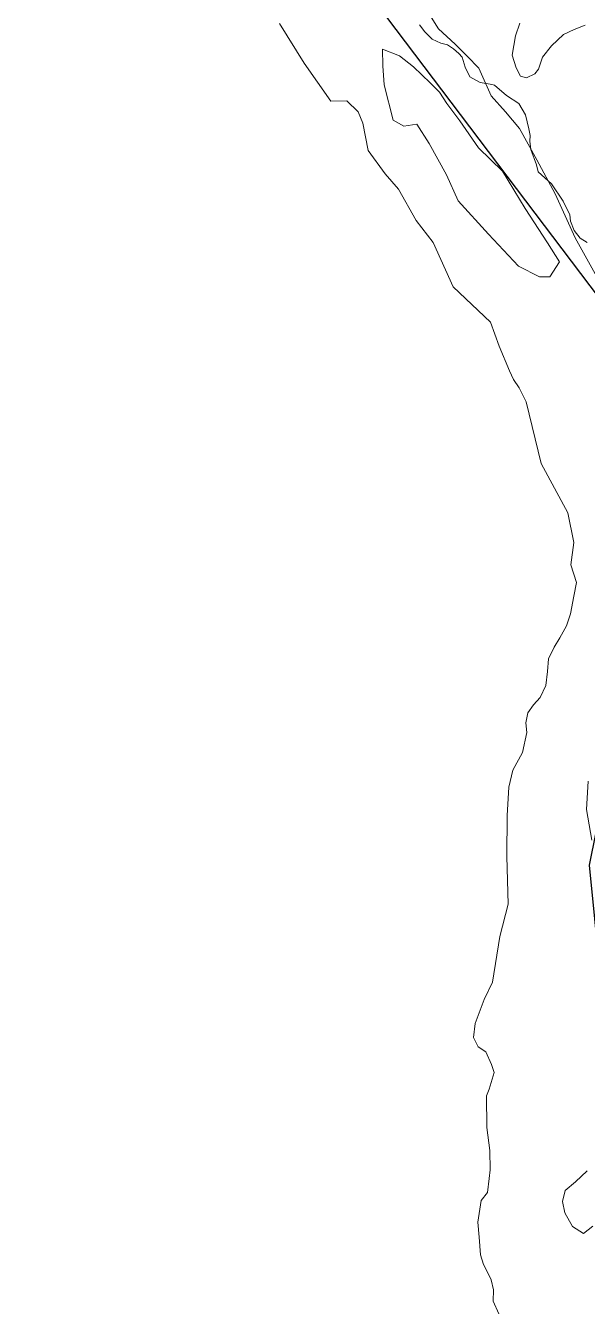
# Model space of a CAD drawing. Header units: metres. Extents: x 4652992 to 4879070, y 2074171 to 2309877.
# Drawn here: x 4653850.5 to 4653907, y 2309152.9 to 2309282.3 of the extents above; entities that cross this region are included whole.
import ezdxf

# ---------------------------------------------------------------- set-up
doc = ezdxf.new("R2010")
doc.units = ezdxf.units.M
doc.header["$MEASUREMENT"] = 0
doc.layers.add('Level 2', color=6, linetype='Continuous', lineweight=0)
doc.layers.add('Level 40', color=1, linetype='Continuous', lineweight=0)
doc.layers.add('Limite', color=38, linetype='Continuous', lineweight=0, plot=False)

msp = doc.modelspace()

# ---------------------------------------------------------------- linework, layer by layer
at = {"layer": 'Level 2'}
for points in [[(4653890.197225, 2309284.901633, 1191.289), (4653891.999295, 2309282.028325, 1191.289), (4653893.680441, 2309280.45531, 1191.289), (4653894.860261, 2309279.25212, 1191.289), (4653896.040001, 2309278.049012, 1191.289), (4653897.299656, 2309275.274619, 1191.389), (4653898.727052, 2309273.649345, 1191.389), (4653900.139706, 2309271.968428, 1191.389), (4653901.89933, 2309268.826201, 1191.489), (4653903.735588, 2309265.427451, 1191.789), (4653905.74581, 2309260.971327, 1191.889), (4653907.912883, 2309257.072367, 1192.089)], [(4653898.0767, 2309152.735, 1196.489), (4653897.496, 2309154.0076, 1196.489), (4653897.5236, 2309155.1324, 1196.489), (4653897.2825, 2309156.1675, 1196.489), (4653897.0307, 2309156.7268, 1196.489), (4653896.5138, 2309157.6813, 1196.289), (4653896.222, 2309158.6736, 1196.289), (4653896.0931, 2309160.4301, 1196.289), (4653895.9598, 2309161.9616, 1196.289), (4653896.3007, 2309164.1229, 1196.189), (4653896.9323, 2309164.9425, 1195.989), (4653897.1029, 2309166.3464, 1195.889), (4653897.1797, 2309167.2095, 1195.689), (4653897.1546, 2309169.1681, 1195.489), (4653896.8558, 2309171.4845, 1195.289), (4653896.8198, 2309174.656, 1195.089), (4653897.1056, 2309175.3354, 1195.0459), (4653897.3979, 2309176.3553, 1194.9917), (4653897.5992, 2309177.0023, 1194.9581), (4653897.3321, 2309177.804, 1194.9163), (4653896.7497, 2309179.1018, 1194.8459), (4653895.9864, 2309179.5881, 1194.8011), (4653895.5046, 2309180.5414, 1194.7483), (4653895.677, 2309181.9277, 1194.6791), (4653896.5703, 2309184.3657, 1194.5506), (4653897.4311, 2309186.1128, 1194.4542), (4653898.165, 2309190.7064, 1194.189), (4653898.9897, 2309193.9386, 1193.889), (4653898.8765, 2309198.7334, 1193.589), (4653898.9173, 2309202.8685, 1193.389), (4653899.0604, 2309205.703, 1192.789), (4653899.457, 2309207.4442, 1192.789), (4653900.4443, 2309209.2038, 1192.689), (4653900.8912, 2309211.217, 1192.489), (4653900.7897, 2309212.1955, 1192.489), (4653900.9966, 2309213.2129, 1192.489), (4653901.5653, 2309214.0172, 1192.489), (4653902.231, 2309214.7366, 1192.489), (4653902.7901, 2309215.9599, 1192.489), (4653902.9729, 2309217.3405, 1192.489), (4653903.0707, 2309218.6242, 1192.489), (4653903.6152, 2309219.7917, 1192.489), (4653904.1847, 2309220.749, 1192.489), (4653904.8646, 2309221.9421, 1192.489), (4653905.2602, 2309223.1403, 1192.489), (4653905.6178, 2309224.9247, 1192.489), (4653905.893, 2309226.2922, 1192.489), (4653905.3147, 2309228.0808, 1192.489), (4653905.6145, 2309230.3331, 1192.489), (4653905.0148, 2309233.3224, 1192.489), (4653902.3315, 2309238.2741, 1192.389), (4653901.4208, 2309242.0015, 1192.389), (4653900.8145, 2309244.501, 1192.189), (4653900.1048, 2309245.8925, 1192.189), (4653899.53, 2309246.7208, 1192.189), (4653899.1289, 2309247.6182, 1192.189), (4653898.0955, 2309250.0924, 1192.089), (4653897.2353, 2309252.5109, 1192.089), (4653893.4598, 2309256.0718, 1191.889), (4653891.4496, 2309260.5279, 1191.789), (4653889.7348, 2309262.7398, 1191.489), (4653887.9751, 2309265.8821, 1191.389), (4653886.6373, 2309267.4352, 1191.389), (4653884.9286, 2309269.7833, 1191.389), (4653884.3817, 2309272.5156, 1191.289), (4653883.9146, 2309273.6763, 1191.289), (4653882.776, 2309274.7604, 1191.289), (4653881.1454, 2309274.7323, 1191.289), (4653878.4694, 2309278.5554, 1191.289), (4653875.9897, 2309282.552, 1191.189)], [(4653888.077886, 2309279.3123, 1191.289), (4653886.364527, 2309279.981813, 1191.289), (4653886.387072, 2309278.285913, 1191.289), (4653886.522313, 2309276.393884, 1191.289), (4653887.438423, 2309272.828889, 1191.289), (4653888.507017, 2309272.231702, 1191.389), (4653889.798804, 2309272.414448, 1191.389), (4653891.04295, 2309270.475049, 1191.389), (4653892.802573, 2309267.332822, 1191.489), (4653893.980466, 2309264.713545, 1191.789), (4653897.038836, 2309261.350145, 1191.889), (4653900.04789, 2309258.142516, 1192.089), (4653902.141754, 2309257.055687, 1192.089), (4653903.182921, 2309257.075688, 1192.165653), (4653904.161311, 2309258.554298, 1192.089), (4653902.945221, 2309260.474081, 1192.089), (4653900.712662, 2309263.934062, 1191.889), (4653898.421183, 2309267.704273, 1191.789), (4653896.001524, 2309270.040868, 1191.489), (4653894.130075, 2309272.756622, 1191.389), (4653892.836218, 2309274.506461, 1191.389), (4653892.094962, 2309275.648204, 1191.389), (4653891.160925, 2309276.564689, 1191.289), (4653889.485131, 2309278.201511, 1191.289), (4653888.077886, 2309279.3123, 1191.289)], [(4653907.042859, 2309206.320986, 1192.789), (4653906.899726, 2309203.486534, 1193.389), (4653907.421053, 2309200.393701, 1193.589)], [(4653906.965622, 2309167.130575, 1195.889), (4653905.793646, 2309166.02238, 1195.989), (4653904.747525, 2309165.13054, 1196.189), (4653904.468591, 2309164.02905, 1196.289), (4653904.707489, 2309162.900588, 1196.289), (4653905.47352, 2309161.517342, 1196.289), (4653906.595366, 2309160.81251, 1196.289), (4653907.518473, 2309161.545762, 1196.489)]]:
    msp.add_polyline3d(points, dxfattribs=at)
at = {"layer": 'Level 40', "color": 3}
for points in [[(4653906.967181, 2309260.521109, 1207.4), (4653906.230786, 2309260.955838, 1207.4), (4653905.640367, 2309261.715854, 1207.4), (4653905.279918, 2309262.658071, 1207.4), (4653905.201121, 2309263.28439, 1207.4), (4653904.531865, 2309264.670807, 1207.4), (4653903.378264, 2309266.421467, 1206.2), (4653902.028124, 2309267.620429, 1205.1), (4653901.849994, 2309268.335097, 1205.1), (4653901.280593, 2309269.880942, 1205.1), (4653901.189268, 2309270.694404, 1205.1), (4653901.224266, 2309271.292615, 1205.1), (4653901.088234, 2309271.935571, 1205.1), (4653900.731949, 2309273.36501, 1205.1), (4653900.086553, 2309274.512318, 1203.5), (4653898.840742, 2309275.288704, 1198.2), (4653897.636059, 2309276.341231, 1197.7), (4653897.176114, 2309276.461607, 1197.7), (4653896.168633, 2309276.602785, 1197.7), (4653895.151302, 2309277.175292, 1197.7), (4653894.671704, 2309278.158341, 1197.7), (4653894.379633, 2309279.153578, 1197.7), (4653894.05226, 2309279.545542, 1197.7), (4653893.494858, 2309279.997732, 1197.7), (4653892.913077, 2309280.388215, 1198.5), (4653892.22358, 2309280.568725, 1198.5), (4653891.349266, 2309280.981229, 1198.5), (4653890.622493, 2309281.722345, 1198.5), (4653890.068089, 2309282.418352, 1198.5)], [(4653900.182602, 2309282.585817, 1201.8), (4653899.726782, 2309281.313193, 1200), (4653899.397012, 2309279.372981, 1199.5), (4653899.803612, 2309278.096396, 1199.5), (4653900.258164, 2309277.238382, 1199.5), (4653900.836212, 2309277.08707, 1199.5), (4653901.680932, 2309277.481777, 1199.5), (4653902.048111, 2309277.939893, 1199.5), (4653902.466354, 2309279.159166, 1202.1), (4653903.355837, 2309280.31626, 1204.3), (4653904.586414, 2309281.444129, 1205.8), (4653905.636764, 2309281.944129, 1207.2), (4653906.74835, 2309282.369081, 1208.3)]]:
    msp.add_polyline3d(points, dxfattribs=at)
at = {"layer": 'Limite', "color": 5, "linetype": 'Continuous', "lineweight": 30}
msp.add_polyline3d([(4653955.312695, 2309005.883194, 1206.354279), (4653950.529707, 2309016.337788, 1205.750311), (4653950.06284, 2309017.358285, 1205.658297), (4653930.158071, 2309060.865261, 1203.063251), (4653922.348812, 2309088.90936, 1200.606398), (4653927.529388, 2309113.633545, 1199.235113), (4653921.748569, 2309130.394248, 1198.661607), (4653911.533812, 2309154.000424, 1198.3065), (4653907.175538, 2309197.878906, 1194.477983), (4653912.020248, 2309221.793293, 1192.773219), (4653909.145574, 2309253.684952, 1192.712931), (4653850.456799, 2309331.198435, 1190.119761)], dxfattribs=at)

doc.saveas('drawing.dxf')
